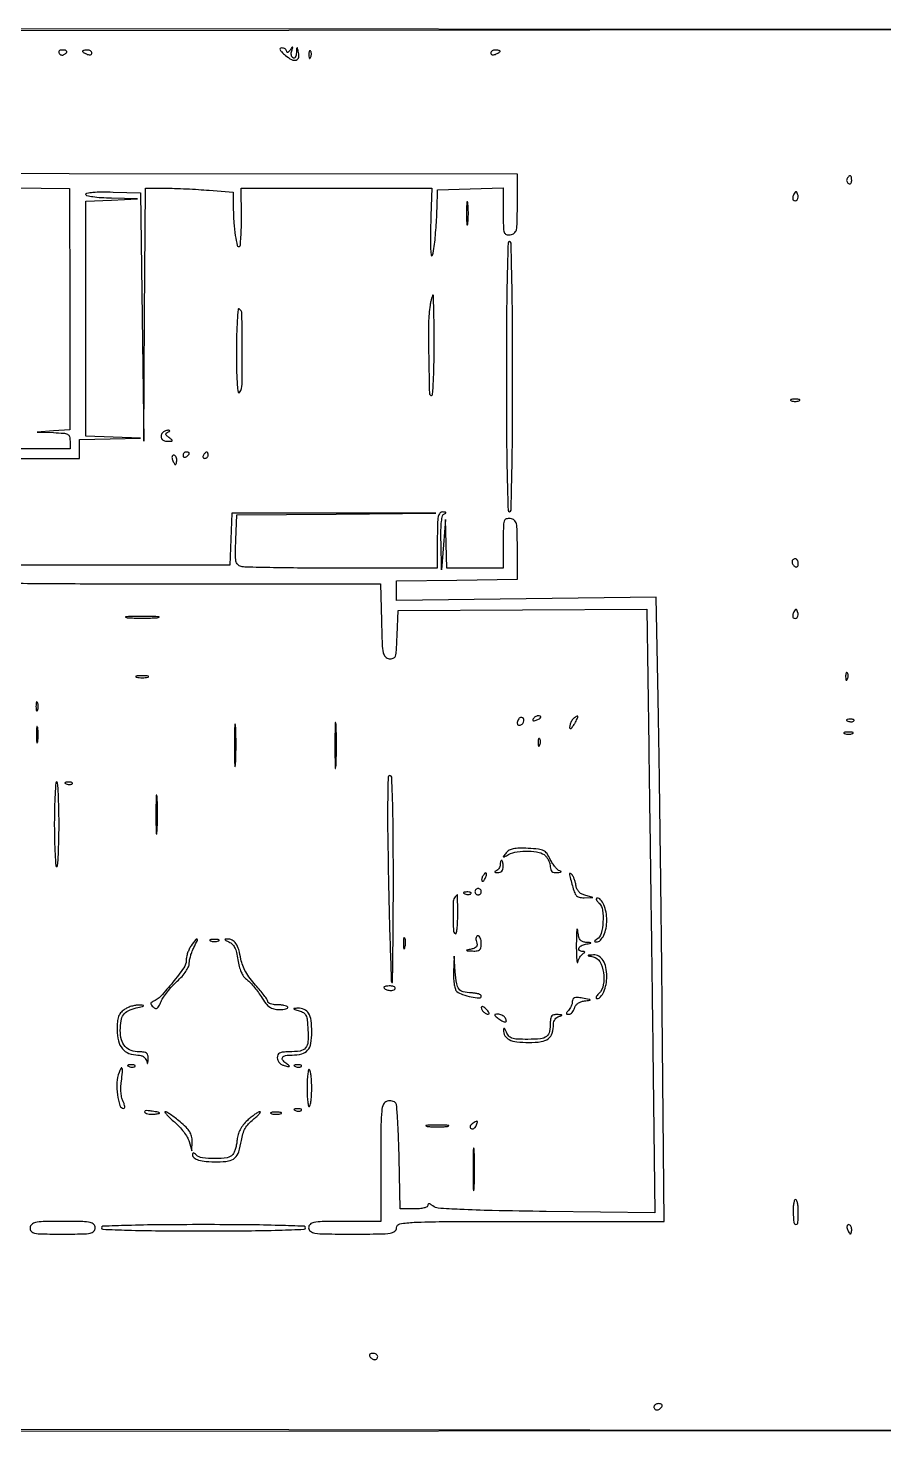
# Model space of a CAD drawing. Extents: x 0 to 576, y 0 to 447.
# Drawn here: x 301.6 to 576.5, y 0 to 447 of the extents above; entities that cross this region are included whole.
import ezdxf

# ---------------------------------------------------------------- set-up
doc = ezdxf.new("R2010")
doc.units = 0
doc.header["$MEASUREMENT"] = 0

msp = doc.modelspace()

# ---------------------------------------------------------------- linework, layer by layer
msp.add_lwpolyline([(0, 223.5), (0, 0), (288.25, 0.248278), (576.5, 0.496556), (288.75, 0.749993), (1, 1.00343), (1, 223.5), (1, 445.99657), (288.75, 446.250007), (576.5, 446.503444), (288.25, 446.751722), (0, 447)], close=True)
for points in [[(311.510081, 438.983688, 0.090427), (311.820631, 438.639411, 0.095498), (312.22714, 438.434921, 0.099685), (312.665803, 438.401101, 0.108373), (313.069098, 438.542705, 0.050477), (313.838655, 439.13314, 0.315493), (313.933879, 439.592818, 0.25701), (313.519563, 439.914842, 0.039415), (312.440983, 440, 0.067432), (311.890269, 439.925389, 0.140899), (311.524436, 439.701458, 0.190788), (311.397824, 439.36964, 0.136093)], [(319, 439.606989, 0.222225), (319.087111, 439.420671, 0.030693), (319.440625, 439.160341, 0.030395), (319.925442, 438.887494, 0.02136), (320.5, 438.638374, 0.055937), (321.074366, 438.488865, 0.100118), (321.559375, 438.516384, 0.147206), (321.877514, 438.710807, 0.184534), (322, 439.031385, 0.152681), (321.884506, 439.400789, 0.098158), (321.559375, 439.715469, 0.08088), (321.073532, 439.92777, 0.062722), (320.5, 440, 0.024748), (319.925176, 439.971531, 0.039339), (319.440625, 439.884553, 0.046727), (319.096084, 439.758929, 0.289661)], [(383.619522, 438.312785, 0.055415), (385.595016, 436.963776, 0.203496), (387.071191, 436.835156, 0.292449), (387.835539, 437.766622, 0.092781), (387.709782, 439.64378, 0.007466), (387.440636, 440.628302, 0.527144), (387.303793, 440.673461, 0.216431), (387.190417, 440.462437, 0.004132), (387.116001, 439.190983, -0.04142), (387.003156, 438.347463, -0.085766), (386.753155, 437.733858, -0.153809), (386.415256, 437.444855, -0.243633), (386.043674, 437.473008, -0.138193), (385.718915, 437.826844, -0.073636), (385.530025, 438.395087, -0.064168), (385.498617, 439.081062, -0.057006), (385.638006, 439.782025, 0.003992), (385.952312, 440.790238, 0.386062), (385.8928, 440.915784, 0.343547), (385.749784, 440.876118, 0.003706), (385.109645, 440, -0.032512), (384.692379, 439.492978, -0.113838), (384.343089, 439.258854, -0.311938), (384.119765, 439.313729, -0.179639), (384.015313, 439.583333, 0.141721), (383.889446, 439.996511, 0.098085), (383.546269, 440.348438, 0.083342), (383.037481, 440.585571, 0.067563), (382.44007, 440.666667, 0.191548), (381.98219, 440.484574, 0.330911), (381.914409, 440.100402, 0.084203), (382.425365, 439.403298, 0.015106)], [(391.078947, 438.416667, 0.018894), (391.137993, 437.670344, 0.168741), (391.279315, 437.37858, 0.470617), (391.461564, 437.395823, 0.054073), (391.683114, 437.8125, 0.051402), (391.839148, 438.359369, 0.05415), (391.876576, 438.916927, 0.060344), (391.797407, 439.402231, 0.126455), (391.604167, 439.729167, 0.296942), (391.385309, 439.77538, 0.208169), (391.200665, 439.592839, 0.077125), (391.089945, 439.112848, 0.028489)], [(449, 439.031385, 0.184534), (449.122486, 438.710807, 0.147206), (449.440625, 438.516384, 0.100118), (449.925634, 438.488865, 0.055937), (450.5, 438.638374, 0.02136), (451.074558, 438.887494, 0.030395), (451.559375, 439.160341, 0.030693), (451.912889, 439.420671, 0.222225), (452, 439.606989, 0.289661), (451.903916, 439.758929, 0.046727), (451.559375, 439.884553, 0.039339), (451.074824, 439.971531, 0.024748), (450.5, 440, 0.062722), (449.926468, 439.92777, 0.08088), (449.440625, 439.715469, 0.098158), (449.115494, 439.400789, 0.152681)], [(562.542705, 399.069098, 0.108373), (562.401101, 398.665803, 0.099685), (562.434921, 398.22714, 0.095498), (562.639411, 397.820631, 0.090427), (562.983688, 397.510081, 0.136093), (563.36964, 397.397824, 0.190788), (563.701458, 397.524436, 0.140899), (563.925389, 397.890269, 0.067432), (564, 398.440983, 0.039415), (563.914842, 399.519563, 0.25701), (563.592818, 399.933879, 0.315493), (563.13314, 399.838655, 0.050477)], [(545.582949, 394.134215, 0.052326), (545.327923, 393.604943, 0.061761), (545.20609, 393.06291, 0.07231), (545.228156, 392.59012, 0.149701), (545.399864, 392.266802, 0.208213), (546.031223, 392.018401, 0.228122), (546.610436, 392.323111, 0.143258), (546.913564, 393.144952, 0.097944), (546.787251, 394.138246, 0.033951), (546.536207, 394.749629, 0.286646), (546.294341, 394.899578, 0.233206), (546.012891, 394.759582, 0.024362)], [(441.320074, 388, 0.005179), (441.344207, 385.670434, 0.025693), (441.43855, 384.364062, 0.707215), (441.576315, 384.333801, 0.108536), (441.723396, 384.75, 0.019375), (441.849065, 386.229765, 0.011494), (441.889766, 388, 0.011494), (441.849065, 389.770235, 0.019375), (441.723396, 391.25, 0.108536), (441.576315, 391.666199, 0.707215), (441.43855, 391.635938, 0.025693), (441.344207, 390.329566, 0.005179)], [(454, 336, 0.001579), (454.059044, 317.308099, 0.004234), (454.255814, 304, 0.000981), (454.521473, 293.465696, 0.406276), (455, 293, 0.406276), (455.478527, 293.465696, 0.000981), (455.744186, 304, 0.004234), (455.940956, 317.308099, 0.001579), (456, 336, 0.001579), (455.940956, 354.691901, 0.004234), (455.744186, 368, 0.000981), (455.478527, 378.534304, 0.406276), (455, 379, 0.406276), (454.521473, 378.534304, 0.000981), (454.255814, 368, 0.004234), (454.059044, 354.691901, 0.001579)], [(368.015313, 343.809017, 0.004059), (368.074522, 337.365309, 0.015325), (368.267941, 333.335041, 0.028025), (368.572004, 331.090342, 0.671687), (369.024214, 331, 0.143763), (369.832089, 333.61656, 0.004708), (369.881751, 344.689358, 0.003242), (369.751975, 356.057646, 0.255161), (368.893237, 357.565983, 0.558717), (368.524828, 357.380949, 0.005649), (368.260249, 353.861165, 0.010682), (368.071004, 349.396949, 0.005518)], [(429.704334, 358.75, 0.037482), (429.230941, 353.162834, 0.006279), (429.262787, 342.403704, 0.00156), (429.481809, 330.65432, 0.407855), (430.150524, 330, 0.395595), (430.494018, 330.322191, 0.002735), (430.750466, 334.7, 0.008284), (430.938937, 339.864948, 0.004976), (431, 346, 0.002264), (430.972225, 352.135181, 0.003774), (430.886465, 357.3, 0.000573), (430.771429, 361.846193, 0.406489), (430.613499, 362, 0.323497), (430.439927, 361.874574, 0.011635), (430.187, 361.045313, 0.017463), (429.932572, 359.99585, 0.010868)], [(544.75, 328.337719, 0.057986), (545.320008, 328.181385, 0.037979), (546, 328.12966, 0.037979), (546.679992, 328.181385, 0.057986), (547.25, 328.337719, 0.174857), (547.459382, 328.525001, 0.447206), (547.398438, 328.693942, 0.078554), (546.89144, 328.810911, 0.017491), (546, 328.842105, 0.017491), (545.10856, 328.810911, 0.078554), (544.601562, 328.693942, 0.447206), (544.540618, 328.525001, 0.174857)], [(344.666667, 318.333333, 0.115228), (344.047649, 317.337051, 0.196412), (344.106875, 316.373306, 0.182524), (344.838564, 315.677233, 0.100179), (346.067189, 315.428571, 0.01024), (347.281382, 315.45344, 0.300878), (347.520182, 315.625906, 0.324575), (347.445264, 315.8999, 0.011207), (346.514187, 316.613285, -0.025317), (345.751176, 317.232824, -0.165084), (345.512993, 317.657677, -0.281138), (345.645223, 318.004362, -0.069416), (346.196997, 318.320052, 0.028686), (346.639713, 318.527623, 0.183156), (346.799014, 318.711943, 0.412911), (346.734271, 318.852092, 0.070648), (346.416667, 318.921053, 0.056785), (345.952946, 318.902167, 0.042489), (345.455729, 318.780976, 0.043368), (345.000958, 318.582947, 0.072132)], [(347.638374, 309.5, 0.02136), (347.887494, 308.925442, 0.030395), (348.160341, 308.440625, 0.030693), (348.420671, 308.087111, 0.222225), (348.606989, 308, 0.289661), (348.758929, 308.096084, 0.046727), (348.884553, 308.440625, 0.039339), (348.971531, 308.925176, 0.024748), (349, 309.5, 0.062722), (348.92777, 310.073532, 0.08088), (348.715469, 310.559375, 0.098158), (348.400789, 310.884506, 0.152681), (348.031385, 311, 0.184534), (347.710807, 310.877514, 0.147206), (347.516384, 310.559375, 0.100118), (347.488865, 310.074366, 0.055937)], [(351, 310.940983, 0.108972), (351.078288, 310.586039, 0.182303), (351.29375, 310.3746, 0.161196), (351.6179, 310.343488, 0.082592), (352, 310.5, 0.029505), (352.382774, 310.768994, 0.035638), (352.70625, 311.066025, 0.038439), (352.934461, 311.34829, 0.151918), (353, 311.559017, 0.210953), (352.92554, 311.727648, 0.081139), (352.70625, 311.870461, 0.061769), (352.382849, 311.967655, 0.042167), (352, 312, 0.105053), (351.618444, 311.918938, 0.099167), (351.29375, 311.688914, 0.09642), (351.076123, 311.345238, 0.093332)], [(357.5, 311, 0.082592), (357.343488, 310.6179, 0.161196), (357.3746, 310.29375, 0.182303), (357.586039, 310.078288, 0.108972), (357.940983, 310, 0.093332), (358.345238, 310.076123, 0.09642), (358.688914, 310.29375, 0.099167), (358.918938, 310.618444, 0.105053), (359, 311, 0.042167), (358.967655, 311.382849, 0.061769), (358.870461, 311.70625, 0.081139), (358.727648, 311.92554, 0.210953), (358.559017, 312, 0.151918), (358.34829, 311.934461, 0.038439), (358.066025, 311.70625, 0.035638), (357.768994, 311.382774, 0.029505)], [(545, 277.059017, 0.089642), (545.073302, 276.653442, 0.053229), (545.29375, 276.2129, 0.051032), (545.617485, 275.806203, 0.06081), (546, 275.5, 0.139169), (546.379648, 275.392057, 0.191142), (546.70625, 275.521475, 0.138808), (546.926733, 275.889346, 0.066118), (547, 276.440983, 0.062283), (546.925455, 277.037096, 0.080552), (546.70625, 277.542039, 0.097988), (546.381379, 277.879982, 0.153634), (546, 278, 0.092995), (545.618268, 277.928382, 0.096318), (545.29375, 277.723586, 0.099231), (545.076556, 277.418051, 0.105429)], [(333.25, 259.264961, 0.012378), (335.412501, 259.148215, 0.007295), (338, 259.110462, 0.007295), (340.587499, 259.148215, 0.012378), (342.75, 259.264961, 0.075495), (343.33354, 259.401218, 0.793398), (343.314063, 259.529482, 0.016391), (341.405918, 259.617144, 0.003282), (338, 259.639504, 0.003282), (334.594082, 259.617144, 0.016391), (332.685937, 259.529482, 0.793398), (332.66646, 259.401218, 0.075495)], [(545.582949, 261.134215, 0.052326), (545.327923, 260.604943, 0.061761), (545.20609, 260.06291, 0.07231), (545.228156, 259.59012, 0.149701), (545.399864, 259.266802, 0.208213), (546.031223, 259.018401, 0.228122), (546.610436, 259.323111, 0.143258), (546.913564, 260.144952, 0.097944), (546.787251, 261.138246, 0.033951), (546.536207, 261.749629, 0.286646), (546.294341, 261.899578, 0.233206), (546.012891, 261.759582, 0.024362)], [(562.078947, 240.416667, 0.018894), (562.137993, 239.670344, 0.168741), (562.279315, 239.37858, 0.470617), (562.461564, 239.395823, 0.054073), (562.683114, 239.8125, 0.051402), (562.839148, 240.359369, 0.05415), (562.876576, 240.916927, 0.060344), (562.797407, 241.402231, 0.126455), (562.604167, 241.729167, 0.296942), (562.385309, 241.77538, 0.208169), (562.200665, 241.592839, 0.077125), (562.089945, 241.112848, 0.028489)], [(336.25, 240.310674, 0.039571), (337.047266, 240.168469, 0.024357), (338, 240.122029, 0.024357), (338.952734, 240.168469, 0.039571), (339.75, 240.310674, 0.161593), (340.00914, 240.478988, 0.542911), (339.957812, 240.633659, 0.052887), (339.251983, 240.740287, 0.011065), (338, 240.767997, 0.011065), (336.748017, 240.740287, 0.052887), (336.042188, 240.633659, 0.542911), (335.99086, 240.478988, 0.161593)], [(304.157895, 231, 0.017491), (304.189089, 230.10856, 0.078554), (304.306058, 229.601562, 0.447206), (304.474999, 229.540618, 0.174857), (304.662281, 229.75, 0.057986), (304.818615, 230.320008, 0.037979), (304.87034, 231, 0.037979), (304.818615, 231.679992, 0.057986), (304.662281, 232.25, 0.174857), (304.474999, 232.459382, 0.447206), (304.306058, 232.398438, 0.078554), (304.189089, 231.89144, 0.017491)], [(462.507079, 227.011454, 0.1144), (462.393111, 226.674071, 0.32948), (462.512472, 226.474315, 0.155351), (462.868281, 226.443138, 0.036408), (463.448062, 226.618443, 0.029964), (464.51997, 227.105273, 0.168622), (464.942608, 227.558518, 0.444011), (464.798253, 227.882327, 0.079093), (464.059017, 228, 0.088797), (463.65395, 227.927491, 0.053277), (463.21498, 227.709615, 0.051183), (462.810572, 227.389589, 0.061454)], [(304.272364, 222, 0.008087), (304.298431, 220.38851, 0.039503), (304.399666, 219.482812, 0.611425), (304.546986, 219.439977, 0.142433), (304.705733, 219.75, 0.029693), (304.840649, 220.774707, 0.017887), (304.884498, 222, 0.017887), (304.840649, 223.225293, 0.029693), (304.705733, 224.25, 0.142433), (304.546986, 224.560023, 0.611425), (304.399666, 224.517188, 0.039503), (304.298431, 223.61149, 0.008087)], [(367.381764, 218.5, 0.002432), (367.403963, 214.200814, 0.013217), (367.488894, 211.872449, 0.86599), (367.610636, 211.862628, 0.041857), (367.741414, 212.789188, 0.008711), (367.85194, 215.612159, 0.005503), (367.887231, 218.908478, 0.005525), (367.850444, 222.149843, 0.010124), (367.737819, 224.789188, 0.088327), (367.608466, 225.319858, 0.788092), (367.484872, 225.297449, 0.011688), (367.402238, 222.807799, 0.002526)], [(399.38854, 218.5, 0.002213), (399.410297, 213.842228, 0.011964), (399.493827, 211.313779, 0.875674), (399.613779, 211.304715, 0.039068), (399.742498, 212.291588, 0.00796), (399.851427, 215.342947, 0.005002), (399.88626, 218.911868, 0.005021), (399.85012, 222.425385, 0.009156), (399.739318, 225.291588, 0.078783), (399.61194, 225.877154, 0.808064), (399.490269, 225.857529, 0.010669), (399.408798, 223.166435, 0.002293)], [(457.63617, 226.494256, 0.052397), (457.482868, 225.921921, 0.094863), (457.4984, 225.438938, 0.143728), (457.674188, 225.122304, 0.197116), (457.972368, 225, 0.148325), (458.838067, 225.262587, 0.13568), (459.448285, 225.969556, 0.160177), (459.552555, 226.801327, 0.209036), (459.121097, 227.425158, 0.157716), (458.728896, 227.521435, 0.122565), (458.308894, 227.38409, 0.09613), (457.923314, 227.023704, 0.065363)], [(475.5, 227.234687, 0.099915), (474.804107, 226.469488, 0.057339), (474.288744, 225.328584, 0.074094), (474.127675, 224.341858, 0.418288), (474.464816, 224, 0.210508), (474.702815, 224.104848, 0.021557), (475.107513, 224.5875, 0.02397), (475.556135, 225.233864, 0.016854), (476, 226, 0.007122), (476.75149, 227.453569, 0.215151), (476.767165, 227.854597, 0.470927), (476.514078, 227.934492, 0.014794)], [(562.8125, 226.316886, 0.051402), (563.359369, 226.160852, 0.05415), (563.916927, 226.123424, 0.060344), (564.402231, 226.202593, 0.126455), (564.729167, 226.395833, 0.296942), (564.77538, 226.614691, 0.208169), (564.592839, 226.799335, 0.077125), (564.112848, 226.910055, 0.028489), (563.416667, 226.921053, 0.018894), (562.670344, 226.862007, 0.168741), (562.37858, 226.720685, 0.470617), (562.395823, 226.538436, 0.054073)], [(464.078947, 219.416667, 0.018894), (464.137993, 218.670344, 0.168741), (464.279315, 218.37858, 0.470617), (464.461564, 218.395823, 0.054073), (464.683114, 218.8125, 0.051402), (464.839148, 219.359369, 0.05415), (464.876576, 219.916927, 0.060344), (464.797407, 220.402231, 0.126455), (464.604167, 220.729167, 0.296942), (464.385309, 220.77538, 0.208169), (464.200665, 220.592839, 0.077125), (464.089945, 220.112848, 0.028489)], [(561.75, 222.337719, 0.057986), (562.320008, 222.181385, 0.037979), (563, 222.12966, 0.037979), (563.679992, 222.181385, 0.057986), (564.25, 222.337719, 0.174857), (564.459382, 222.525001, 0.447206), (564.398438, 222.693942, 0.078554), (563.89144, 222.810911, 0.017491), (563, 222.842105, 0.017491), (562.10856, 222.810911, 0.078554), (561.601562, 222.693942, 0.447206), (561.540618, 222.525001, 0.174857)], [(310, 193.5, 0.005208), (310.053914, 188.323563, 0.008667), (310.220312, 183.965625, 0.00299), (310.446986, 180.283233, 0.394591), (310.75, 180, 0.394591), (311.053014, 180.283233, 0.00299), (311.279688, 183.965625, 0.008667), (311.446086, 188.323563, 0.005208), (311.5, 193.5, 0.005208), (311.446086, 198.676437, 0.008667), (311.279688, 203.034375, 0.00299), (311.053014, 206.716767, 0.394591), (310.75, 207, 0.394591), (310.446986, 206.716767, 0.00299), (310.220312, 203.034375, 0.008667), (310.053914, 198.676437, 0.005208)], [(313.8125, 206.316886, 0.051402), (314.359369, 206.160852, 0.05415), (314.916927, 206.123424, 0.060344), (315.402231, 206.202593, 0.126455), (315.729167, 206.395833, 0.296942), (315.77538, 206.614691, 0.208169), (315.592839, 206.799335, 0.077125), (315.112848, 206.910055, 0.028489), (314.416667, 206.921053, 0.018894), (313.670344, 206.862007, 0.168741), (313.37858, 206.720685, 0.470617), (313.395823, 206.538436, 0.054073)], [(416.434319, 176.29295, 0.001289), (416.715253, 163.720041, 0.002104), (417.025885, 153.058584, 0.000258), (417.347178, 143.570953, 0.189996), (417.540383, 143.126284, 0.662707), (417.728494, 143.202536, 0.000279), (417.864988, 152.544387, 0.002214), (417.967032, 163.14677, 0.001299), (418, 175.833333, 0.001827), (417.943359, 191.330363, 0.006507), (417.741663, 201.253448, 0.002855), (417.460186, 208.458543, 0.401165), (416.893936, 209, 0.406428), (416.330996, 208.451869, 0.003151), (416.189553, 201.503448, 0.006682), (416.182882, 191.793291, 0.001771)], [(342.374067, 196.5, 0.002694), (342.396772, 192.559407, 0.014736), (342.483275, 190.431038, 0.85479), (342.607002, 190.42035, 0.045022), (342.740078, 191.286513, 0.009604), (342.852369, 193.881008, 0.006105), (342.88816, 196.904699, 0.006131), (342.850643, 199.873938, 0.011299), (342.735976, 202.286513, 0.099936), (342.604415, 202.763171, 0.764402), (342.478685, 202.737288, 0.012902), (342.394767, 200.449157, 0.002807)], [(453.909902, 184.381413, 0.004752), (453.040582, 183.307127, 0.431137), (453.066779, 183.125549, 0.279289), (453.297896, 183.109648, 0.00338), (454.684259, 183.83628, -0.08521), (457.451771, 184.75191, -0.046084), (461.043983, 184.958333, -0.046096), (464.428749, 184.526736, -0.142566), (466.428571, 183.428571, -0.052522), (467.030127, 182.685366, -0.038394), (467.538393, 181.752232, -0.039086), (467.885993, 180.781552, -0.066533), (468, 179.928571, 0.076047), (468.133581, 179.055374, 0.148337), (468.526629, 178.478548, 0.130391), (469.215447, 178.171916, 0.052802), (470.25, 178.116001, 0.015506), (471.082636, 178.184867, 0.129113), (471.432479, 178.320694, 0.546884), (471.423176, 178.48305, 0.058814), (471, 178.659561, -0.116449), (470.321534, 179.038648, -0.034837), (469.5, 179.903416, -0.032851), (468.684602, 181.034916, -0.030309), (468, 182.29356, 0.04093), (466.947844, 184.133837, 0.128417), (465.880478, 185.059028, 0.088308), (464.267328, 185.527389, 0.013417), (460.909902, 185.795133, 0.014838), (458.072006, 185.860621, 0.048207), (456.201834, 185.66742, 0.074676), (454.894357, 185.19259, 0.096178)], [(452, 180.583333, -0.080074), (451.906632, 180.004061, -0.064399), (451.632812, 179.434649, -0.065245), (451.227909, 178.960859, -0.087674), (450.75, 178.662281, 0.051902), (450.351958, 178.45138, 0.449116), (450.327933, 178.275306, 0.185333), (450.583427, 178.137165, 0.021021), (451.25, 178.078947, 0.092633), (451.985067, 178.182277, 0.127577), (452.541118, 178.545138, 0.11638), (452.883883, 179.162082, 0.06896), (453, 180, 0.023598), (452.963805, 180.766472, 0.037669), (452.853125, 181.4125, 0.04382), (452.693564, 181.874473, 0.295869), (452.5, 182, 0.24616), (452.308099, 181.899429, 0.066613), (452.146875, 181.583854, 0.051349), (452.036433, 181.125979, 0.033532)], [(446.458881, 176.933469, 0.049364), (446.242038, 176.490157, 0.059701), (446.133355, 176.040231, 0.070517), (446.142323, 175.651151, 0.156651), (446.276326, 175.390341, 0.281567), (446.50546, 175.335123, 0.118528), (446.786868, 175.507038, 0.069269), (447.083816, 175.899181, 0.035865), (447.345077, 176.456872, 0.029555), (447.696703, 177.564815, 0.344086), (447.525317, 177.954259, 0.36195), (447.120758, 177.871774, 0.030391)], [(474.308258, 176.5, 0.006863), (475.465559, 172.38557, 0.081639), (476.184283, 170.900865, 0.185109), (477.143468, 170.257287, 0.065603), (478.817388, 170.09968), (481.5, 170.19936), (479, 170.890675, -0.061432), (477.896013, 171.347695, -0.080897), (477.047631, 172.029055, -0.082565), (476.47122, 172.932403, -0.067081), (476.165324, 174.040994, 0.031461), (475.961548, 175.055771, 0.028542), (475.627067, 176.071417, 0.029685), (475.221286, 176.945652, 0.076436), (474.802929, 177.5, 0.058364), (474.376234, 177.827846, 0.437595), (474.158298, 177.763655, 0.163717), (474.106442, 177.381358, 0.017685)], [(437.666667, 170.333333, 0.189678), (437.082176, 168.99036, 0.010683), (437.016356, 164.364992, 0.009385), (437.137279, 159.697987, 0.248044), (437.75, 158.654508, 0.521707), (438.044719, 158.781955, 0.018838), (438.279688, 160.208468, 0.020379), (438.446568, 162.171106, 0.011018), (438.5, 164.595492, 0.001219), (438.494012, 167.051302, 0.002034), (438.475521, 169.118676, 0.000167), (438.450864, 170.966267, 0.410213), (438.416667, 171, 0.179268), (438.363642, 170.980357, 0.004277), (438.161979, 170.804167, 0.008855), (437.928188, 170.588822, 0.005835)], [(440.8125, 171.316886, 0.051402), (441.359369, 171.160852, 0.05415), (441.916927, 171.123424, 0.060344), (442.402231, 171.202593, 0.126455), (442.729167, 171.395833, 0.296942), (442.77538, 171.614691, 0.208169), (442.592839, 171.799335, 0.077125), (442.112848, 171.910055, 0.028489), (441.416667, 171.921053, 0.018894), (440.670344, 171.862007, 0.168741), (440.37858, 171.720685, 0.470617), (440.395823, 171.538436, 0.054073)], [(444, 172, 0.099038), (444.076342, 171.618362, 0.097945), (444.29375, 171.29375, 0.097945), (444.618362, 171.076342, 0.099038), (445, 171, 0.099038), (445.381638, 171.076342, 0.097945), (445.70625, 171.29375, 0.097945), (445.923658, 171.618362, 0.099038), (446, 172, 0.099038), (445.923658, 172.381638, 0.097945), (445.70625, 172.70625, 0.097945), (445.381638, 172.923658, 0.099038), (445, 173, 0.099038), (444.618362, 172.923658, 0.097945), (444.29375, 172.70625, 0.097945), (444.076342, 172.381638, 0.099038)], [(483.538214, 168.318928, -0.163239), (484.626421, 166.132286, -0.049422), (484.774352, 162.378424, -0.049183), (484.192158, 158.716435, -0.18975), (482.858897, 156.891632, 0.019393), (482.268232, 156.484453, 0.193749), (482.115458, 156.232858, 0.402524), (482.228889, 156.067908, 0.047643), (482.714816, 156.015313, 0.211576), (483.931337, 156.535969, 0.077594), (485.00239, 158.120089, 0.061807), (485.748842, 160.401708, 0.048219), (486, 163, 0.048204), (485.75603, 165.524745, 0.056315), (485.032789, 167.820624, 0.067611), (484.015686, 169.469535, 0.224426), (482.893388, 170, 0.30279), (482.66017, 169.844513, 0.192582), (482.655355, 169.506185, 0.075719), (482.963074, 168.965515, 0.029215)], [(353.556704, 154.777494, 0.042748), (352.960464, 153.749456, 0.029217), (352.457282, 152.495861, 0.029518), (352.112191, 151.220571, 0.051358), (352, 150.131199, -0.155304), (351.260153, 147.806724, -0.016053), (347.745438, 143.167938, -0.018593), (343.920374, 138.786307, -0.102789), (341.370391, 137, 0.082847), (340.900323, 136.697685, 0.232289), (340.759944, 136.34362, 0.153742), (340.938251, 135.902471, 0.034087), (341.504737, 135.303286, 0.096791), (342.207861, 134.869955, 0.245976), (342.785208, 134.941353, 0.123403), (343.335767, 135.569317, 0.02039), (344.017599, 137.042488, -0.049705), (344.752184, 138.412993, -0.019517), (346.017143, 140.146512, -0.01909), (347.541006, 141.928081, -0.022583), (349.116848, 143.4866, 0.02583), (350.688177, 145.060958, 0.03475), (351.928055, 146.647637, 0.039547), (352.751085, 148.102621, 0.108675), (353.006161, 149.247397, -0.04731), (353.109476, 150.306034, -0.022145), (353.431907, 151.64611, -0.021712), (353.8971, 153.032132, -0.028403), (354.446858, 154.25, 0.006915), (355.578575, 156.494659, 0.390455), (355.455223, 156.906, 0.384191), (355.029903, 156.820378, 0.00688)], [(359.75, 156.337719, 0.057986), (360.320008, 156.181385, 0.037979), (361, 156.12966, 0.037979), (361.679992, 156.181385, 0.057986), (362.25, 156.337719, 0.174857), (362.459382, 156.525001, 0.447206), (362.398438, 156.693942, 0.078554), (361.89144, 156.810911, 0.017491), (361, 156.842105, 0.017491), (360.10856, 156.810911, 0.078554), (359.601562, 156.693942, 0.447206), (359.540618, 156.525001, 0.174857)], [(365.624671, 156.0152, -0.097253), (366.664592, 155.337278, -0.083542), (367.437693, 154.282488, -0.058039), (368.015349, 152.699249, -0.021266), (368.46925, 150.356492, 0.026057), (368.905312, 148.215805, 0.040316), (369.522941, 146.433852, 0.048187), (370.294366, 145.056455, 0.088467), (371.198904, 144.148129, -0.049264), (372.1495, 143.331955, -0.015741), (373.395455, 141.943637, -0.015537), (374.693898, 140.300862, -0.016744), (375.854326, 138.620223, 0.021406), (377.372265, 136.465046, 0.074251), (378.597647, 135.285975, 0.098371), (379.916135, 134.694328, 0.056155), (381.657048, 134.495891, 0.022628), (382.835911, 134.547732, 0.045685), (383.749807, 134.714508, 0.078156), (384.28474, 134.958421, 0.405388), (384.348031, 135.245891, 0.169843), (383.987023, 135.538271, 0.031622), (383.154959, 135.77848, 0.030675), (382.101181, 135.944752, 0.023796), (380.940983, 136, -0.033014), (379.814425, 136.074466, -0.050679), (378.863914, 136.300313, -0.065577), (378.207922, 136.629845, -0.248512), (378, 137.022343, 0.148841), (377.817097, 137.623156, 0.01196), (376.851272, 138.990596, 0.015319), (375.587341, 140.587611, 0.011146), (374.089436, 142.287147, -0.025789), (372.3642, 144.364147, -0.032255), (370.997406, 146.463611, -0.035313), (370.018668, 148.531793, -0.048216), (369.459046, 150.514804, 0.026756), (368.739887, 153.556123, 0.077079), (367.820306, 155.511715, 0.121226), (366.633065, 156.58735, 0.13424), (365.127555, 156.936614, 0.032806), (364.455154, 156.866081, 0.512834), (364.369053, 156.689181, 0.163773), (364.636909, 156.438958, 0.010725)], [(421.194949, 155.5, 0.012823), (421.235556, 154.431793, 0.080377), (421.356533, 153.900903, 0.597527), (421.51666, 153.883358, 0.087174), (421.692991, 154.269032, 0.037336), (421.832894, 155.036634, 0.029507), (421.872264, 155.880008, 0.030339), (421.814405, 156.671085, 0.06278), (421.655937, 157.269032, 0.31318), (421.47713, 157.386009, 0.333666), (421.315079, 157.257153, 0.052471), (421.212705, 156.580113, 0.014395)], [(444.476116, 156.075252, -0.063646), (444.649319, 155.124568, -0.169523), (444.459561, 154.47146, -0.147373), (443.878891, 154.021225, -0.044467), (442.793504, 153.711434, 0.002882), (441.396798, 153.435694, 0.55966), (441.355986, 153.32377, 0.214079), (441.543408, 153.226624, 0.001733), (443.25, 153.136182, 0.034274), (444.714608, 153.164072, 0.156884), (445.488618, 153.490217, 0.173108), (445.884556, 154.185028, 0.043812), (446, 155.5, 0.040782), (445.921796, 156.457204, 0.060194), (445.686455, 157.265625, 0.079154), (445.340956, 157.814867, 0.216101), (444.932612, 158, 0.204387), (444.571288, 157.845861, 0.133659), (444.351533, 157.442273, 0.087546), (444.315402, 156.82239, 0.047763)], [(476.284104, 155.5, 0.005638), (476.298123, 152.556916, 0.014606), (476.394089, 150.4375, 0.044789), (476.549341, 149.49921, 0.777415), (476.731684, 149.5, -0.039387), (477.00652, 150.319559, -0.034086), (477.417789, 151.128314, -0.035575), (477.894871, 151.811344, -0.078969), (478.365682, 152.234687, 0.022668), (478.86485, 152.591107, 0.27096), (478.948542, 152.802993, 0.334007), (478.802151, 152.945811, 0.029029), (478.25, 152.984687, -0.146552), (477.256389, 153.295624, -0.36081), (477.057023, 153.978803, -0.172136), (477.816434, 154.794726, -0.072639), (479.25, 155.294267, 0.000834), (480.868359, 155.608776, 0.329057), (480.943055, 155.690354, 0.425882), (480.881844, 155.763079, 0.000951), (479.310365, 155.863818, -0.083369), (478.196783, 156.122756, -0.148466), (477.477005, 156.71633, -0.097259), (477.024617, 157.809078, -0.023599), (476.728468, 159.75, 0.152883), (476.580124, 160.093524, 0.657442), (476.436128, 160.048438, 0.019978), (476.328327, 158.372323, 0.004441)], [(437.180248, 146.372445, 0.019952), (437.190558, 144.20691, 0.032007), (437.390836, 142.370897, 0.037007), (437.74438, 140.966559, 0.143997), (438.25, 140.237917, 0.089427), (440.032393, 139.264762, 0.033507), (442.798681, 138.545479, 0.02922), (445.398911, 138.208253, 0.435031), (446, 138.768365, 0.267378), (445.790684, 139.131805, 0.053146), (445.078503, 139.449453, 0.043332), (444.064884, 139.683301, 0.027933), (442.862988, 139.784832, -0.047281), (440.273598, 140.104724, -0.177249), (438.914978, 140.972227, -0.125495), (438.173764, 142.715645, -0.01913), (437.740244, 146.5), (437.360496, 151.5)], [(481.648063, 151.307625, -0.223785), (483.742243, 149.769764, -0.086844), (484.915447, 146.27424, -0.081098), (484.87115, 142.347373, -0.154276), (483.428571, 139.571429, 0.031321), (482.895422, 138.966945, 0.083167), (482.623147, 138.461607, 0.209066), (482.649775, 138.145146, 0.27532), (482.893388, 138, 0.224426), (484.015686, 138.530465, 0.067611), (485.032789, 140.179376, 0.056315), (485.75603, 142.475255, 0.048204), (486, 145, 0.048552), (485.714838, 147.929732, 0.091265), (484.844368, 150.134147, 0.124205), (483.469127, 151.45584, 0.145977), (481.714816, 151.863818, 0.000911), (480.131804, 151.763588, 0.361151), (480.05567, 151.691487, 0.391707), (480.114347, 151.610539, 0.00095)], [(415, 141.606989, 0.291414), (415.381399, 141.008169, 0.069655), (416.563391, 140.645818, 0.0667), (417.844913, 140.613548, 0.231296), (418.526992, 141.043674, 0.214542), (418.57458, 141.405148, 0.177225), (418.339579, 141.719079, 0.099152), (417.806756, 141.931736, 0.045552), (417.059017, 142, 0.017964), (416.269748, 141.971635, 0.029198), (415.604836, 141.884553, 0.029196), (415.112513, 141.760424, 0.327354)], [(332.222506, 134.443296, 0.067636), (331.113916, 133.418629, 0.089613), (330.443346, 132.222345, 0.063764), (330.099431, 130.566598, 0.019363), (330, 128, 0.059125), (330.414661, 124.505615, 0.114806), (331.667845, 122.006677, 0.130879), (333.762543, 120.520498, 0.089435), (336.649182, 120, -0.070841), (337.546264, 119.872259, -0.074829), (338.353896, 119.499642, -0.080372), (338.969477, 118.935248, -0.103553), (339.310674, 118.25, 0.01159), (339.550633, 117.4117, 0.541772), (339.693656, 117.37122, 0.197309), (339.812001, 117.607705, 0.005718), (339.883999, 118.75, 0.058047), (339.809271, 119.907809, 0.180847), (339.415211, 120.567829, 0.13955), (338.605366, 120.907767, 0.030037), (337.071429, 121, -0.086237), (334.470926, 121.451877, -0.125824), (332.553428, 122.748078, -0.116274), (331.39635, 124.89391, -0.066896), (331.015313, 127.821429, -0.037214), (331.259767, 130.926848, -0.116883), (332.041376, 132.852038, -0.129926), (333.547628, 134.105421, -0.05099), (336.120735, 134.9975, 0.002895), (338.066093, 135.468669, 0.143366), (338.404861, 135.666344, 0.632792), (338.344983, 135.820465, 0.007847), (336.972506, 135.897639, 0.052762), (335.84299, 135.824173, 0.031695), (334.534603, 135.51265, 0.031476), (333.258063, 135.032091, 0.047044)], [(388, 134.109682, -0.072892), (389.360476, 133.509982, -0.144992), (390.131957, 132.634112, -0.081488), (390.551781, 131.126109, -0.012906), (390.807647, 128.054007, -0.029385), (390.801918, 124.15522, -0.16405), (390.027179, 122.245666, -0.179394), (388.298115, 121.289465, -0.036531), (384.75, 121.015313, 0.020294), (382.813073, 120.928741, 0.096154), (381.749811, 120.626483, 0.172124), (381.198654, 120.047987, 0.105462), (381, 119.116631, 0.100029), (381.161195, 118.318952, 0.08622), (381.623917, 117.598316, 0.079124), (382.344179, 117.027616, 0.066428), (383.25, 116.666368, 0.00381), (384.657784, 116.32306, 0.306306), (384.859247, 116.399557, 0.400154), (384.831743, 116.584244, 0.004703), (383.765544, 117.398614, -0.076703), (382.730911, 118.455377, -0.328366), (382.741564, 119.2852, -0.196149), (383.688649, 119.847815, -0.03718), (385.732408, 120, 0.060578), (388.808786, 120.374095, 0.15669), (390.689006, 121.534302, 0.136185), (391.69803, 123.697949, 0.04144), (392, 127.335184, 0.031157), (391.770752, 131.010499, 0.102135), (390.990479, 133.302307, 0.159293), (389.601258, 134.528506, 0.114446), (387.55, 134.90032, 0.007629), (386.420103, 134.828084, 0.549269), (386.347245, 134.690539, 0.19467), (386.566596, 134.517174, 0.003662)], [(446, 135.098444, 0.157897), (446.254536, 134.312518, 0.069007), (447.021539, 133.512308, 0.076948), (447.892915, 133.018937, 0.301864), (448.465672, 133.149864, 0.297152), (448.505656, 133.367062, 0.045304), (448.28958, 133.775917, 0.03842), (447.911277, 134.269923, 0.023968), (447.399141, 134.789427, 0.036357), (446.861158, 135.217338, 0.09576), (446.410998, 135.412089, 0.218285), (446.126309, 135.350678, 0.236389)], [(475, 137.026807, -0.061361), (474.912461, 136.316185, -0.039099), (474.6475, 135.525375, -0.038888), (474.259484, 134.778588, -0.05718), (473.8, 134.2, 0.019813), (473.22642, 133.579067, 0.198553), (473.119504, 133.25, 0.34072), (473.29684, 133.053676, 0.044881), (473.89362, 133, 0.133435), (474.42614, 133.14469, 0.073274), (474.956526, 133.570875, 0.064489), (475.404741, 134.200282, 0.058627), (475.695451, 134.943404, -0.096606), (476.087983, 135.759356, -0.076522), (476.787203, 136.446992, -0.069005), (477.734767, 136.948169, -0.056196), (478.851831, 137.217324, 0.003039), (480.576244, 137.443198, 0.556905), (480.637207, 137.580369, 0.202161), (480.412173, 137.725822, 0.00159), (478.25, 138.100727, 0.020131), (476.587491, 138.315119, 0.102136), (475.66448, 138.207964, 0.199784), (475.179406, 137.788054, 0.116245)], [(451.557298, 131.581761, 0.026498), (452.937614, 130.680598, 0.177033), (453.732145, 130.540143, 0.447219), (453.982762, 130.945034, 0.066787), (453.541119, 131.933469, 0.092697), (453.169362, 132.341887, 0.05301), (452.596159, 132.686706, 0.050463), (451.923053, 132.920885, 0.058559), (451.249853, 133, 0.031223), (450.434549, 132.949037, 0.440416), (450.283432, 132.735667, 0.173737), (450.502711, 132.383973, 0.009468)], [(468, 130.581787, -0.043686), (467.730338, 127.501331, -0.185222), (466.794141, 125.9428, -0.143717), (464.890717, 125.18675, -0.023158), (460.860787, 125, -0.010908), (457.481483, 125.073728, -0.068763), (455.790415, 125.383091, -0.132189), (454.773961, 126.050644, -0.086377), (454.031162, 127.25, 0.016711), (453.643937, 128.127442, 0.124532), (453.353816, 128.474124, 0.495975), (453.156574, 128.414265, 0.078771), (453.063386, 127.95, 0.146489), (453.517763, 126.170787, 0.145054), (454.876436, 124.925824, 0.086032), (457.343229, 124.211111, 0.0276), (461.164816, 124, 0.035103), (465.074078, 124.274791, 0.126134), (467.367643, 125.221048, 0.163025), (468.592406, 126.990877, 0.070654), (469, 129.860934, -0.082085), (469.131518, 130.656644, -0.073304), (469.514063, 131.402418, -0.075633), (470.081373, 131.985979, -0.098549), (470.75, 132.310674, 0.01159), (471.5883, 132.550633, 0.541772), (471.62878, 132.693656, 0.197309), (471.392295, 132.812001, 0.005718), (470.25, 132.883999, 0.054462), (469.141342, 132.820397, 0.159007), (468.470617, 132.469936, 0.148809), (468.109358, 131.773437, 0.045789)], [(333.8125, 116.316886, 0.051402), (334.359369, 116.160852, 0.05415), (334.916927, 116.123424, 0.060344), (335.402231, 116.202593, 0.126455), (335.729167, 116.395833, 0.296942), (335.77538, 116.614691, 0.208169), (335.592839, 116.799335, 0.077125), (335.112848, 116.910055, 0.028489), (334.416667, 116.921053, 0.018894), (333.670344, 116.862007, 0.168741), (333.37858, 116.720685, 0.470617), (333.395823, 116.538436, 0.054073)], [(386.8125, 116.316886, 0.051402), (387.359369, 116.160852, 0.05415), (387.916927, 116.123424, 0.060344), (388.402231, 116.202593, 0.126455), (388.729167, 116.395833, 0.296942), (388.77538, 116.614691, 0.208169), (388.592839, 116.799335, 0.077125), (388.112848, 116.910055, 0.028489), (387.416667, 116.921053, 0.018894), (386.670344, 116.862007, 0.168741), (386.37858, 116.720685, 0.470617), (386.395823, 116.538436, 0.054073)], [(330.606989, 114.418213, 0.080342), (329.945902, 111.255642, 0.044874), (330.119153, 107.31716, 0.043821), (330.883277, 103.919786, 0.326396), (332.142173, 103, 0.310532), (332.399515, 103.176883, 0.117917), (332.459731, 103.63152, 0.065019), (332.29524, 104.324897, 0.032165), (331.9198, 105.149856, -0.070686), (331.498255, 106.303755, -0.031022), (331.259237, 107.916919, -0.028749), (331.20832, 109.761873, -0.026588), (331.365486, 111.649856, 0.008558), (331.715587, 114.575502, 0.092616), (331.617671, 115.756493, 0.668206), (331.26176, 115.801301, 0.03789)], [(390.5, 109.5, 0.011186), (390.553426, 107.11223, 0.020719), (390.720312, 105.180417, 0.019443), (390.955457, 103.781102, 0.520294), (391.25, 103.654508, 0.210666), (391.545436, 104.084533, 0.014775), (391.779688, 105.562826, 0.018905), (391.945505, 107.404345, 0.013), (392, 109.5, 0.013), (391.945505, 111.595655, 0.018905), (391.779688, 113.437174, 0.014775), (391.545436, 114.915467, 0.210666), (391.25, 115.345492, 0.520294), (390.955457, 115.218898, 0.019443), (390.720312, 113.819583, 0.020719), (390.553426, 111.88777, 0.011186)], [(386.8125, 102.316886, 0.051402), (387.359369, 102.160852, 0.05415), (387.916927, 102.123424, 0.060344), (388.402231, 102.202593, 0.126455), (388.729167, 102.395833, 0.296942), (388.77538, 102.614691, 0.208169), (388.592839, 102.799335, 0.077125), (388.112848, 102.910055, 0.028489), (387.416667, 102.921053, 0.018894), (386.670344, 102.862007, 0.168741), (386.37858, 102.720685, 0.470617), (386.395823, 102.538436, 0.054073)], [(338.853246, 101.746754, 0.112154), (339.370767, 101.420833, 0.043618), (340.195048, 101.209069, 0.040388), (341.161929, 101.128094, 0.039733), (342.134665, 101.202755, 0.009743), (343.414946, 101.429798, 0.599836), (343.468599, 101.60624, 0.152988), (343.115594, 101.790816, 0.003467), (341.218582, 102.118838, 0.01715), (339.9135, 102.28945, 0.063014), (339.082665, 102.264379, 0.246244), (338.800895, 102.055065, 0.318785)], [(348.275261, 98.691373, -0.029522), (349.78571, 97.234669, -0.025129), (351.20262, 95.532632, -0.025899), (352.335547, 93.848597, -0.062698), (352.939308, 92.478919), (353.828095, 89.5), (353.896021, 92.5, 0.065652), (353.718683, 94.128379, 0.078193), (353.123743, 95.552742, 0.059442), (351.974857, 97.00148, 0.022176), (350.04923, 98.75, 0.01006), (348.490121, 99.992246, 0.01406), (347.044391, 101.034283, 0.01037), (345.812932, 101.833502, 0.151351), (345.317256, 101.962453, 0.598128), (345.219818, 101.759084, 0.025981), (345.849052, 100.986085, 0.021245), (346.883479, 99.935533, 0.010598)], [(371.5, 99.16519, 0.037325), (370.177991, 97.744719, 0.046359), (369.185841, 96.237764, 0.049234), (368.533399, 94.655943, 0.05268), (368.221534, 93.012667, -0.025799), (368.034421, 91.623367, -0.024746), (367.703511, 90.240916, -0.025552), (367.289339, 89.053165, -0.076678), (366.849089, 88.318164, -0.187018), (365.062406, 87.322735, -0.032111), (361.11871, 87.02901, -0.03276), (357.153719, 87.248708, -0.167683), (355.2, 88.2, 0.027429), (354.660418, 88.683419, 0.147758), (354.298942, 88.828768, 0.323472), (354.081206, 88.699203, 0.102436), (354, 88.306989, 0.232856), (354.503938, 87.283578, 0.093664), (355.932208, 86.560044, 0.052873), (358.357204, 86.127609, 0.017707), (361.959343, 86, 0.039142), (365.505913, 86.278068, 0.144428), (367.514639, 87.231998, 0.137294), (368.741199, 89.155405, 0.034072), (369.588983, 92.831102, -0.035001), (370.080379, 94.943705, -0.054405), (370.82048, 96.659586, -0.056246), (371.892445, 98.135104, -0.040655), (373.382843, 99.520398, 0.014297), (374.511516, 100.463742, 0.032806), (375.290585, 101.2506, 0.069497), (375.625532, 101.766254, 0.554875), (375.5, 101.959597, 0.131233), (374.945524, 101.800638, 0.017406), (373.9125, 101.131223, 0.019191), (372.721934, 100.229592, 0.015033)], [(379.269032, 101.307009, 0.037336), (380.036634, 101.167106, 0.029507), (380.880008, 101.127736, 0.030339), (381.671085, 101.185595, 0.06278), (382.269032, 101.344063, 0.31318), (382.386009, 101.52287, 0.333666), (382.257153, 101.684921, 0.052471), (381.580113, 101.787295, 0.014395), (380.5, 101.805051, 0.012823), (379.431793, 101.764444, 0.080377), (378.900903, 101.643467, 0.597527), (378.883358, 101.48334, 0.087174)], [(443.143237, 98.109687, 0.054355), (442.645679, 97.712747, 0.139231), (442.421959, 97.314776, 0.195339), (442.477693, 96.946951, 0.120839), (442.788452, 96.630744, 0.142705), (443.215022, 96.512651, 0.124025), (443.664536, 96.632332, 0.102314), (444.069549, 96.981097, 0.072515), (444.36383, 97.505744, 0.009546), (444.780379, 98.656463, 0.376273), (444.684824, 98.887906, 0.255418), (444.384832, 98.875699, 0.005993)], [(428.75, 97.276604, 0.019375), (430.229765, 97.150935, 0.011494), (432, 97.110234, 0.011494), (433.770235, 97.150935, 0.019375), (435.25, 97.276604, 0.108536), (435.666199, 97.423685, 0.707215), (435.635938, 97.56145, 0.025693), (434.329566, 97.655793, 0.005179), (432, 97.679926, 0.005179), (429.670434, 97.655793, 0.025693), (428.364062, 97.56145, 0.707215), (428.333801, 97.423685, 0.108536)], [(443.381764, 83.5, 0.002432), (443.403963, 79.200814, 0.013217), (443.488894, 76.872449, 0.86599), (443.610636, 76.862628, 0.041857), (443.741414, 77.789188, 0.008711), (443.85194, 80.612159, 0.005503), (443.887231, 83.908478, 0.005525), (443.850444, 87.149843, 0.010124), (443.737819, 89.789188, 0.088327), (443.608466, 90.319858, 0.788092), (443.484872, 90.297449, 0.011688), (443.402238, 87.807799, 0.002526)], [(545.368201, 70.000494, 0.017143), (545.591553, 66.682997, 0.384699), (546.24854, 66.089348, 0.394263), (546.885723, 66.683897, 0.017226), (547, 70, 0.020776), (546.936267, 71.533128, 0.033484), (546.740971, 72.825, 0.036529), (546.460876, 73.763604, 0.311465), (546.118201, 74, 0.319209), (545.783504, 73.762081, 0.037389), (545.534146, 72.825145, 0.033827), (545.381362, 71.533528, 0.020767)], [(302.274953, 65, 0.19785), (302.631439, 63.907719, 0.169766), (303.682366, 63.294294, 0.044547), (306.09333, 63.045119, 0.003487), (312.562149, 63, 0.003625), (318.987678, 63.046585, 0.043732), (321.445269, 63.297903, 0.156217), (322.562469, 63.907137, 0.19274), (323, 65, 0.190721), (322.567731, 66.092026, 0.15752), (321.464101, 66.701396, 0.044334), (319.037887, 66.953191, 0.0037), (312.712804, 67, 0.003845), (306.430181, 66.951688, 0.043512), (303.957571, 66.697735, 0.145357), (302.788627, 66.092127, 0.184272)], [(325, 65, 0.403301), (325.454947, 64.527712, 0.00166), (333.375, 64.257692, 0.005564), (343.458719, 64.059705, 0.002126), (357.5, 64, 0.002126), (371.541281, 64.059705, 0.005564), (381.625, 64.257692, 0.00166), (389.545053, 64.527712, 0.403301), (390, 65, 0.403301), (389.545053, 65.472288, 0.00166), (381.625, 65.742308, 0.005564), (371.541281, 65.940295, 0.002126), (357.5, 66, 0.002126), (343.458719, 65.940295, 0.005564), (333.375, 65.742308, 0.00166), (325.454947, 65.472288, 0.403301)], [(562.638374, 64.5, 0.02136), (562.887494, 63.925442, 0.030395), (563.160341, 63.440625, 0.030693), (563.420671, 63.087111, 0.222225), (563.606989, 63, 0.289661), (563.758929, 63.096084, 0.046727), (563.884553, 63.440625, 0.039339), (563.971531, 63.925176, 0.024748), (564, 64.5, 0.062722), (563.92777, 65.073532, 0.08088), (563.715469, 65.559375, 0.098158), (563.400789, 65.884506, 0.152681), (563.031385, 66, 0.184534), (562.710807, 65.877514, 0.147206), (562.516384, 65.559375, 0.100118), (562.488865, 65.074366, 0.055937)], [(410.5, 24, 0.06081), (410.806203, 23.617485, 0.051032), (411.2129, 23.29375, 0.053229), (411.653442, 23.073302, 0.089642), (412.059017, 23, 0.105429), (412.418051, 23.076556, 0.099231), (412.723586, 23.29375, 0.096318), (412.928382, 23.618268, 0.092995), (413, 24, 0.153634), (412.879982, 24.381379, 0.097988), (412.542039, 24.70625, 0.080552), (412.037096, 24.925455, 0.062283), (411.440983, 25, 0.066118), (410.889346, 24.926733, 0.138808), (410.521475, 24.70625, 0.191142), (410.392057, 24.379648, 0.139169)], [(501, 8, 0.092995), (501.071618, 7.618268, 0.096318), (501.276414, 7.29375, 0.099231), (501.581949, 7.076556, 0.105429), (501.940983, 7, 0.089642), (502.346558, 7.073302, 0.053229), (502.7871, 7.29375, 0.051032), (503.193797, 7.617485, 0.06081), (503.5, 8, 0.139169), (503.607943, 8.379648, 0.191142), (503.478525, 8.70625, 0.138808), (503.110654, 8.926733, 0.066118), (502.559017, 9, 0.062283), (501.962904, 8.925455, 0.080552), (501.457961, 8.70625, 0.097988), (501.120018, 8.381379, 0.153634)]]:
    msp.add_lwpolyline(points, format="xyb", close=True)
for points in [[(298, 310), (318, 310), (318, 313), (318, 316), (327.75, 316.205635), (337.5, 316.41127), (328.75, 316.744568), (320, 317.077866), (320, 354.498491), (320, 391.919115), (328.25, 392.256012), (336.5, 392.592909), (328.25, 392.796455, -0.010309), (324.903929, 392.94808, -0.020898), (322.284189, 393.231295, -0.018195), (320.355662, 393.593928, -0.350518), (320, 394.038933, -0.365228), (320.376475, 394.48558, -0.02115), (322.285999, 394.730951, -0.021152), (325.01396, 394.848896, -0.00848), (328.75, 394.788933), (337.5, 394.5), (338.017458, 355), (338.534917, 315.5), (338.767458, 355.75), (339, 396), (345.349122, 396, -0.007671), (348.32736, 395.954305, -0.00387), (352.080635, 395.810021, -0.003842), (355.95706, 395.601088, -0.0057), (359.349122, 395.353264), (367, 394.706528), (367.011006, 389.603264, 0.016639), (367.17381, 385.010258, 0.02291), (367.645614, 380.908386, 0.019794), (368.282667, 377.764314, 0.509499), (368.971204, 377.482203, 0.236346), (369.254429, 377.94101, 0.005968), (369.447812, 380.449522, 0.011531), (369.574422, 383.466509, 0.007455), (369.588303, 386.962346), (369.489439, 396), (399.85605, 396), (430.222661, 396), (429.958637, 387.25, 0.004814), (429.788195, 378.952263, 0.030313), (429.998392, 374.72614, 0.819539), (430.455522, 374.686081, 0.040442), (431.038487, 377.5, 0.008125), (431.332425, 380.231592, 0.004803), (431.598861, 383.5, 0.004805), (431.80218, 386.768662, 0.00822), (431.900751, 389.5), (432.018569, 395.5), (442.509285, 395.800065), (453, 396.10013), (453, 388.480514, 0.004716), (453.045689, 383.636487, 0.070143), (453.313338, 381.966518, 0.244779), (453.982605, 381.28876, 0.113651), (455.25, 381.180449, 0.134325), (456.510667, 381.725575, 0.169179), (457.18238, 382.795952, 0.052301), (457.451402, 385.013211, 0.004059), (457.5, 391), (457.5, 400.5), (314.75, 400.589246), (172, 400.678493)], [(287.686536, 396.234044), (314.873073, 395.968087), (314.90523, 357.535217), (314.937388, 319.102348), (309.718694, 318.736156), (304.5, 318.369965), (309.75, 318.184982, -0.010008), (312.928813, 318.00922, -0.099702), (314.206502, 317.650102, -0.209402), (314.805849, 316.916794, -0.068199), (315, 315.5), (315, 313), (294.5, 313, 0.002413)], [(280.635423, 270.405609, 0.000973), (301.415678, 270.197312, 0.001063), (325.831426, 270.051975, 0.000945), (351.218265, 270.002826), (413.936529, 270), (414.218265, 258.25, 0.003157), (414.443073, 250.829529, 0.041731), (414.771021, 248.110049, 0.1441), (415.460588, 246.816165, 0.164876), (416.706786, 246.186112, 0.126232), (417.943561, 246.322517, 0.225737), (418.637612, 247.044345, 0.066206), (418.97515, 248.803882, 0.004951), (419.206786, 253.686112), (419.5, 261.5), (459.095927, 261.761338), (498.691854, 262.022677), (499.343918, 218.261338, -0.000209), (499.64089, 197.756719, -0.000106), (499.998185, 171.966514, -0.000105), (500.35555, 145.359532, -0.000158), (500.655547, 122.11403), (501.315112, 69.728059), (466.719463, 70.190206, -0.001682), (449.51503, 70.477904, -0.007128), (439.220425, 70.831547, -0.006085), (432.288684, 71.253257, -0.1562), (430.561907, 71.948621, 0.02575), (429.858199, 72.473917, 0.120304), (429.386596, 72.646221, 0.288727), (429.111733, 72.512995, 0.140233), (429, 72.122445, -0.283939), (428.719591, 71.668471, -0.053839), (427.766887, 71.313574, -0.040867), (426.36051, 71.076028, -0.021413), (424.586039, 71), (420.172077, 71), (419.836039, 87.25, 0.004171), (419.652854, 93.560943, 0.006253), (419.378106, 99.066173, 0.002869), (419.059705, 103.733904, 0.126223), (418.749004, 104.65612, 0.124239), (418.313637, 105.05968, 0.068588), (417.631406, 105.319071, 0.061621), (416.819338, 105.403244, 0.059062), (415.999004, 105.289489, 0.228361), (414.855764, 104.317132, 0.078744), (414.283386, 102.163871, 0.02387), (414.042758, 97.78651, 0.001796), (414, 85.883369), (414, 67), (402.5, 67, 0.003167), (395.366148, 66.954815, 0.039902), (392.6875, 66.706522, 0.14711), (391.473838, 66.098677, 0.206449), (391, 65, 0.235138), (391.553651, 63.887801, 0.126958), (393, 63.285714, 0.033055), (396.198195, 63.042793, 0.002431), (405, 63, 0.002431), (413.801805, 63.042793, 0.033055), (417, 63.285714, 0.126958), (418.446349, 63.887801, 0.235138), (419, 65, -0.365531), (420.052624, 66.247473, -0.030552), (424.582081, 66.738278, -0.011071), (433.718598, 66.964097, -0.000643), (461.656646, 67), (504.313293, 67), (503.650202, 134.25, 0.000429), (503.34896, 162.35447, 0.000397), (502.992233, 191.187343, 0.000396), (502.633974, 216.850607, 0.001333), (502.341456, 233.643083), (501.695802, 265.786166), (460.347901, 265.241726), (419, 264.697285), (419, 267.82705), (419, 270.956814), (438.25, 271.228407), (457.5, 271.5), (457.5, 281, 0.004059), (457.451402, 286.986789, 0.052301), (457.18238, 289.204048, 0.169179), (456.510667, 290.274425, 0.134325), (455.25, 290.819551, 0.120265), (453.982211, 290.694523, 0.242217), (453.309807, 289.983991, 0.066412), (453.044617, 288.228457, 0.004324), (453, 283.069551), (453, 275), (444, 275), (435, 275), (434.81662, 282.75), (434.633241, 290.5), (434, 282.5), (433.366759, 274.5), (433.18338, 283.166667, -0.008161), (433.163772, 287.221958, -0.02608), (433.335775, 289.921287, -0.036155), (433.670965, 291.682569, -0.235971), (434.25, 292.337719, 0.051902), (434.648042, 292.54862, 0.449116), (434.672067, 292.724694, 0.185333), (434.416573, 292.862835, 0.021021), (433.75, 292.921053, 0.224524), (432.833044, 292.536996, 0.135502), (432.296418, 291.462192, 0.043474), (432.051573, 289.178607, 0.004979), (432, 284), (432, 275), (401.75, 275.013655, -0.001647), (390.012416, 275.057623, -0.002493), (379.798438, 275.180465, -0.000946), (371.020121, 275.346428, -0.060223), (369.5, 275.562346, -0.135962), (368.430489, 276.191384, -0.144433), (367.867597, 277.267381, -0.053299), (367.686423, 279.306742, -0.00578), (367.825709, 284.034748), (368.151419, 291.972112), (399.825709, 292.257704), (431.5, 292.543296), (399, 292.521648), (366.5, 292.5), (366.209558, 284.25), (365.919115, 276), (321.959558, 276), (278, 276)]]:
    msp.add_lwpolyline(points, format="xyb")

doc.saveas('drawing.dxf')
